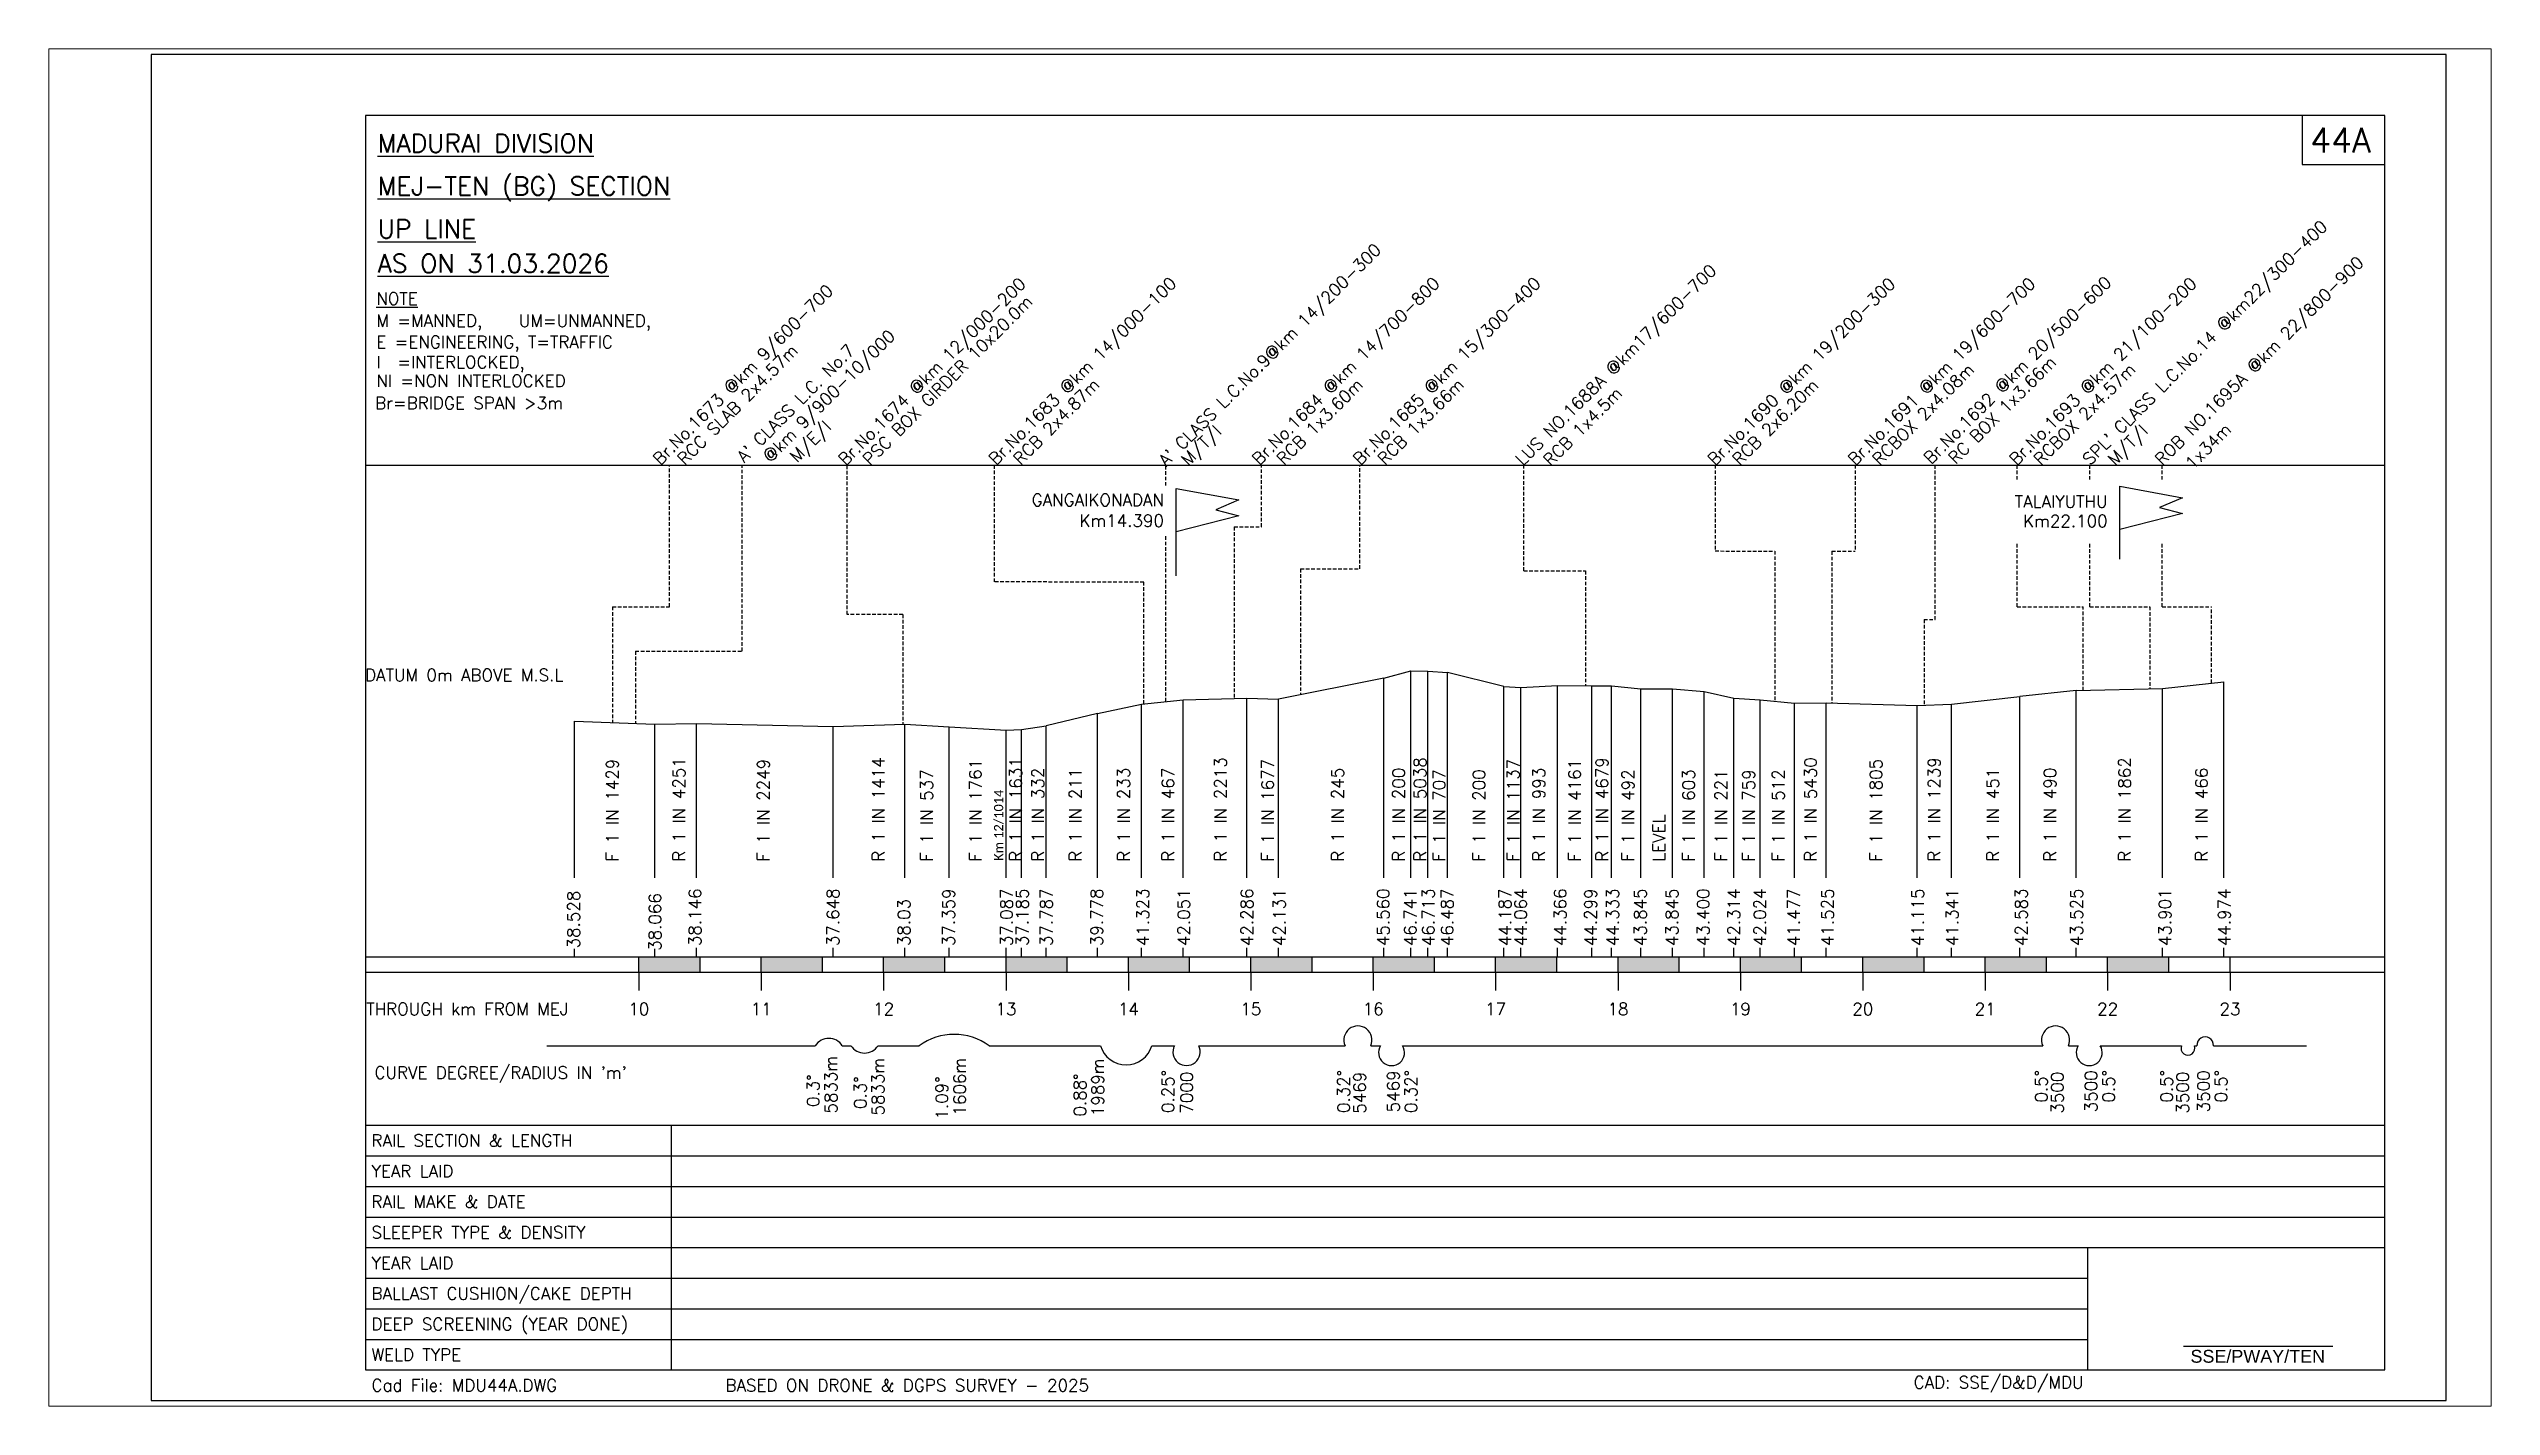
# Paper-space layout '44A' of a CAD drawing. Header units: feet. Extents: x 0 to 349, y 0 to 194.
# The model-space entities are those that its viewports show. They can reach past a viewport. Long polylines and large blocks are cut down to what shows.
import ezdxf
from ezdxf.enums import TextEntityAlignment as Align

# ---------------------------------------------------------------- set-up
doc = ezdxf.new("R2010")
doc.units = ezdxf.units.FT
doc.header["$LTSCALE"] = 12
doc.header["$MEASUREMENT"] = 0
doc.linetypes.add('HIDDEN', pattern=[0.375, 0.25, -0.125])
doc.layers.get('0').update_dxf_attribs({"linetype": 'CONTINUOUS'})
doc.layers.add('1. Text', color=7, linetype='CONTINUOUS')
doc.layers.add('3 - Layout text', color=7, linetype='CONTINUOUS')
doc.layers.add('Layer1', color=6, linetype='CONTINUOUS', plot=False)
doc.styles.add('Legend', font='calibri.ttf')
doc.styles.add('RS', font='romans')
doc.styles.get("Standard").update_dxf_attribs({"font": 'ROMANS'})
doc.styles.add('yard', font='arial.ttf')

# ---------------------------------------------------------------- blocks, each defined once
blk = doc.blocks.new('BORDER')
for p, q in [((1, 1), (0, 1)), ((0, 1), (0, 0)), ((1, 0), (1, 1)), ((0, 0), (1, 0))]:
    blk.add_line(p, q)

msp = doc.modelspace()

# ---------------------------------------------------------------- linework, layer by layer
at = {"linetype": 'Continuous'}
for p, q in [((2182.90736, -2038.51148), (2182.90736, -2046.51148)), ((2182.90736, -2046.51148), (2196.40736, -2046.51148)), ((1866.40736, -2095.60893), (2196.40736, -2095.60893)), ((1866.40736, -2176.01148), (2196.40736, -2176.01148)), ((1866.40736, -2178.51148), (2196.40736, -2178.51148)), ((1911.09569, -2178.51148), (1911.09569, -2176.01148)), ((1911.09569, -2178.51148), (1911.09569, -2181.51148)), ((1921.09569, -2178.51148), (1921.09569, -2176.01148)), ((1931.09569, -2178.51148), (1931.09569, -2176.01148)), ((1931.09569, -2178.51148), (1931.09569, -2181.51148)), ((1941.09569, -2178.51148), (1941.09569, -2176.01148)), ((1951.09569, -2178.51148), (1951.09569, -2176.01148)), ((1951.09569, -2178.51148), (1951.09569, -2181.51148)), ((1961.09569, -2178.51148), (1961.09569, -2176.01148)), ((1971.09569, -2178.51148), (1971.09569, -2176.01148)), ((1971.09569, -2178.51148), (1971.09569, -2181.51148)), ((1981.09569, -2178.51148), (1981.09569, -2176.01148)), ((1991.09569, -2178.51148), (1991.09569, -2176.01148)), ((1991.09569, -2178.51148), (1991.09569, -2181.51148)), ((2001.09569, -2178.51148), (2001.09569, -2176.01148)), ((2011.09569, -2178.51148), (2011.09569, -2176.01148)), ((2011.09569, -2178.51148), (2011.09569, -2181.51148)), ((2021.09569, -2178.51148), (2021.09569, -2176.01148)), ((2031.09569, -2178.51148), (2031.09569, -2176.01148)), ((2031.09569, -2178.51148), (2031.09569, -2181.51148)), ((2041.09569, -2178.51148), (2041.09569, -2176.01148)), ((2051.09569, -2178.51148), (2051.09569, -2176.01148)), ((2051.09569, -2178.51148), (2051.09569, -2181.51148)), ((2061.09569, -2178.51148), (2061.09569, -2176.01148)), ((2071.09569, -2178.51148), (2071.09569, -2176.01148)), ((2071.09569, -2178.51148), (2071.09569, -2181.51148)), ((2081.09569, -2178.51148), (2081.09569, -2176.01148)), ((2091.09569, -2178.51148), (2091.09569, -2176.01148)), ((2091.09569, -2178.51148), (2091.09569, -2181.51148)), ((2101.09569, -2178.51148), (2101.09569, -2176.01148)), ((2111.09569, -2178.51148), (2111.09569, -2176.01148)), ((2111.09569, -2178.51148), (2111.09569, -2181.51148)), ((2121.09569, -2178.51148), (2121.09569, -2176.01148)), ((2131.09569, -2178.51148), (2131.09569, -2176.01148)), ((2131.09569, -2178.51148), (2131.09569, -2181.51148)), ((2141.09569, -2178.51148), (2141.09569, -2176.01148)), ((2151.09569, -2178.51148), (2151.09569, -2176.01148)), ((2151.09569, -2178.51148), (2151.09569, -2181.51148)), ((2161.09569, -2178.51148), (2161.09569, -2176.01148)), ((2171.09569, -2178.51148), (2171.09569, -2176.01148)), ((2171.09569, -2178.51148), (2171.09569, -2181.51148)), ((1866.40736, -2203.51148), (2196.40736, -2203.51148)), ((1916.40736, -2243.51148), (1916.40736, -2203.51148)), ((1866.40736, -2208.51148), (2196.40736, -2208.51148)), ((1866.40736, -2213.51148), (2196.40736, -2213.51148)), ((1866.40736, -2218.51148), (2196.40736, -2218.51148)), ((1866.40736, -2223.51148), (2196.40736, -2223.51148)), ((1866.40736, -2228.51148), (2147.86688, -2228.51148)), ((1866.40736, -2233.51148), (2147.86688, -2233.51148)), ((1866.40736, -2238.51148), (2147.86688, -2238.51148))]:
    msp.add_line(p, q, dxfattribs=at)
at = {"linetype": 'HIDDEN', "ltscale": 0.15}
for p, q in [((1916.10732, -2118.76514), (1916.10732, -2095.60893)), ((1927.95733, -2126.01978), (1927.95733, -2095.60893)), ((1945.15706, -2120.04833), (1945.15706, -2095.60893)), ((1969.2231, -2114.72256), (1969.2231, -2095.60893)), ((1997.20777, -2098.98402), (1997.20777, -2095.60893)), ((2012.8192, -2105.71785), (2012.8192, -2095.60893)), ((2028.91677, -2112.57861), (2028.91677, -2095.60893)), ((2055.71143, -2112.91814), (2055.71143, -2095.60893)), ((2086.95654, -2095.60893), (2086.95654, -2109.66176)), ((2109.85572, -2095.60893), (2109.85572, -2109.71378)), ((2122.9356, -2120.87457), (2122.9356, -2095.60893)), ((2136.32029, -2097.99739), (2136.32029, -2095.60893)), ((2148.20535, -2097.99739), (2148.20535, -2095.60893)), ((2160.02134, -2097.99739), (2160.02134, -2095.60893)), ((2008.37045, -2105.71785), (2008.37045, -2133.78679)), ((2008.37045, -2105.71785), (2012.8192, -2105.71785)), ((1997.20777, -2134.26474), (1997.20777, -2107.15095)), ((2086.95654, -2109.66176), (2096.72083, -2109.6665)), ((2096.72083, -2109.66571), (2096.74037, -2134.22323)), ((2106.03572, -2109.71378), (2106.05545, -2134.51214)), ((2106.03572, -2109.71378), (2109.85572, -2109.71378)), ((2136.32029, -2118.76446), (2136.32029, -2108.50677)), ((2148.20535, -2118.76446), (2148.20535, -2108.50677)), ((2160.02134, -2118.76446), (2160.02134, -2108.50677)), ((1993.6162, -2114.74034), (1969.2231, -2114.72256)), ((1993.6162, -2134.64925), (1993.6162, -2114.74034)), ((2019.22069, -2112.57861), (2028.91677, -2112.57861)), ((2019.22069, -2112.57861), (2019.22069, -2133.16617)), ((2055.71143, -2112.91814), (2065.77936, -2112.91814)), ((2065.77936, -2112.91814), (2065.77936, -2131.70404)), ((1906.78015, -2118.76514), (1906.78015, -2137.70153)), ((1906.78015, -2118.76514), (1916.10732, -2118.76514)), ((2136.32029, -2118.76446), (2147.09569, -2118.76446)), ((2147.09569, -2132.4565), (2147.09569, -2118.76446)), ((2148.20535, -2118.76446), (2157.97069, -2118.76446)), ((2157.97069, -2118.76446), (2157.97069, -2132.16629)), ((2160.02134, -2118.76446), (2168.09569, -2118.76446)), ((2168.09569, -2131.24848), (2168.09569, -2118.76446)), ((1954.22069, -2120.04833), (1945.15706, -2120.04833)), ((1954.22069, -2120.04833), (1954.22069, -2137.98413)), ((2121.09569, -2120.87457), (2122.9356, -2120.87457)), ((2121.09569, -2120.87457), (2121.09569, -2134.85088)), ((1910.53015, -2126.01978), (1927.95733, -2126.01978)), ((1910.53015, -2126.01978), (1910.53015, -2137.83359))]:
    msp.add_line(p, q, dxfattribs=at)
for p, q in [((2032.81663, -2130.45148), (2015.64323, -2133.88048)), ((2032.81663, -2130.45148), (2037.21663, -2129.27048)), ((2032.81663, -2163.09332), (2032.81663, -2130.45148)), ((2037.21663, -2163.09332), (2037.21663, -2129.27048)), ((2037.21663, -2129.27048), (2040.01663, -2129.29848)), ((2040.01663, -2163.09332), (2040.01663, -2129.29848)), ((2040.01663, -2129.29848), (2043.21659, -2129.52448)), ((2043.21659, -2163.09332), (2043.21659, -2129.52448)), ((2052.42477, -2131.82448), (2043.21659, -2129.52448)), ((2160.06217, -2132.11048), (2170.06219, -2131.03748)), ((2170.06219, -2163.09332), (2170.06219, -2131.03748)), ((1986.04979, -2136.23348), (1993.24983, -2134.68848)), ((1993.24983, -2134.68848), (2000.04983, -2133.96048)), ((1993.24983, -2163.09332), (1993.24983, -2134.68848)), ((2000.04983, -2133.96048), (2010.44979, -2133.72548)), ((2000.04983, -2163.09332), (2000.04983, -2133.96048)), ((2010.44979, -2163.09332), (2010.44979, -2133.72548)), ((2010.44979, -2133.72548), (2015.64323, -2133.88048)), ((2015.64323, -2163.09332), (2015.64323, -2133.88048)), ((2052.42477, -2163.09332), (2052.42477, -2131.82448)), ((2052.42477, -2131.82448), (2055.22477, -2131.94748)), ((2055.22477, -2131.94748), (2061.22479, -2131.64548)), ((2055.22477, -2163.09332), (2055.22477, -2131.94748)), ((2061.22479, -2163.09332), (2061.22479, -2131.64548)), ((2061.22479, -2131.64548), (2066.82479, -2131.71748)), ((2066.82479, -2131.71748), (2070.02479, -2131.67848)), ((2066.82479, -2163.09332), (2066.82479, -2131.71748)), ((2070.02479, -2163.09332), (2070.02479, -2131.67848)), ((2070.02479, -2131.67848), (2074.79897, -2132.16648)), ((2074.79897, -2163.09332), (2074.79897, -2132.16648)), ((2074.79897, -2132.16648), (2079.99897, -2132.16648)), ((2079.99897, -2163.09332), (2079.99897, -2132.16648)), ((2079.99897, -2132.16648), (2085.19899, -2132.61148)), ((2085.19899, -2163.09332), (2085.19899, -2132.61148)), ((2085.19899, -2132.61148), (2089.99899, -2133.69748)), ((2089.99899, -2163.09332), (2089.99899, -2133.69748)), ((2089.99899, -2133.69748), (2094.32677, -2133.98748)), ((2094.32677, -2163.09332), (2094.32677, -2133.98748)), ((2094.32677, -2133.98748), (2099.92677, -2134.53448)), ((2099.92677, -2134.53448), (2105.12679, -2134.48648)), ((2099.92677, -2163.09332), (2099.92677, -2134.53448)), ((2105.12679, -2163.09332), (2105.12679, -2134.48648)), ((2105.12679, -2134.48648), (2119.96577, -2134.89648)), ((2119.96577, -2134.89648), (2125.56579, -2134.67048)), ((2119.96577, -2163.09332), (2119.96577, -2134.89648)), ((2125.56579, -2134.67048), (2136.77257, -2133.42848)), ((2125.56579, -2163.09332), (2125.56579, -2134.67048)), ((2145.97259, -2132.48648), (2136.77257, -2133.42848)), ((2136.77257, -2163.09332), (2136.77257, -2133.42848)), ((2145.97259, -2132.48648), (2160.06217, -2132.11048)), ((2145.97259, -2163.09332), (2145.97259, -2132.48648)), ((2160.06217, -2163.09332), (2160.06217, -2132.11048)), ((1900.58829, -2137.48348), (1913.70723, -2137.94548)), ((1900.58829, -2163.09332), (1900.58829, -2137.48348)), ((1913.70723, -2137.94548), (1920.50723, -2137.86548)), ((1913.70723, -2163.09332), (1913.70723, -2137.94548)), ((1920.50723, -2163.09332), (1920.50723, -2137.86548)), ((1920.50723, -2137.86548), (1942.87483, -2138.36348)), ((1942.87483, -2138.36348), (1954.57863, -2137.98148)), ((1942.87483, -2163.09332), (1942.87483, -2138.36348)), ((1954.57863, -2163.09332), (1954.57863, -2137.98148)), ((1954.57863, -2137.98148), (1961.77859, -2138.41948)), ((1961.77859, -2163.09332), (1961.77859, -2138.41948)), ((1961.77859, -2138.41948), (1971.09569, -2138.92448)), ((1971.09569, -2138.92448), (1973.64983, -2138.82648)), ((1971.09569, -2163.09332), (1971.09569, -2138.92448)), ((1973.64983, -2138.82648), (1977.64983, -2138.22448)), ((1973.64983, -2163.09332), (1973.64983, -2138.82648)), ((1986.04979, -2136.23348), (1977.64983, -2138.22448)), ((1977.64983, -2163.09332), (1977.64983, -2138.22448)), ((1986.04979, -2163.09332), (1986.04979, -2136.23348)), ((1900.58829, -2176.01148), (1900.58829, -2174.65549)), ((1913.70723, -2176.01148), (1913.70723, -2174.65549)), ((1913.70723, -2176.01148), (1913.70723, -2174.65549)), ((1920.50723, -2176.01148), (1920.50723, -2174.5234)), ((1942.87483, -2176.01148), (1942.87483, -2174.5234)), ((1954.57863, -2176.01148), (1954.57863, -2174.5234)), ((1961.77859, -2176.01148), (1961.77859, -2174.5234)), ((1971.09569, -2176.01148), (1971.09569, -2174.5234)), ((1973.64983, -2176.01148), (1973.64983, -2174.5234)), ((1977.64983, -2176.01148), (1977.64983, -2174.5234)), ((1986.04979, -2176.01148), (1986.04979, -2174.5234)), ((1993.24983, -2176.01148), (1993.24983, -2174.5234)), ((2000.04983, -2176.01148), (2000.04983, -2174.5234)), ((2010.44979, -2176.01148), (2010.44979, -2174.5234)), ((2015.64323, -2176.01148), (2015.64323, -2174.5234)), ((2032.81663, -2176.01148), (2032.81663, -2174.5234)), ((2037.21663, -2176.01148), (2037.21663, -2174.5234)), ((2040.01663, -2176.01148), (2040.01663, -2174.5234)), ((2043.21659, -2176.01148), (2043.21659, -2174.5234)), ((2052.42477, -2176.01148), (2052.42477, -2174.5234)), ((2055.22477, -2176.01148), (2055.22477, -2174.5234)), ((2061.22479, -2176.01148), (2061.22479, -2174.5234)), ((2066.82479, -2176.01148), (2066.82479, -2174.5234)), ((2070.02479, -2176.01148), (2070.02479, -2174.5234)), ((2074.79897, -2176.01148), (2074.79897, -2174.5234)), ((2079.99897, -2176.01148), (2079.99897, -2174.5234)), ((2085.19899, -2176.01148), (2085.19899, -2174.5234)), ((2089.99899, -2176.01148), (2089.99899, -2174.5234)), ((2094.32677, -2176.01148), (2094.32677, -2174.5234)), ((2099.92677, -2176.01148), (2099.92677, -2174.5234)), ((2105.12679, -2176.01148), (2105.12679, -2174.5234)), ((2119.96577, -2176.01148), (2119.96577, -2174.5234)), ((2125.56579, -2176.01148), (2125.56579, -2174.5234)), ((2136.77257, -2176.01148), (2136.77257, -2174.5234)), ((2145.97259, -2176.01148), (2145.97259, -2174.5234)), ((2160.06217, -2176.01148), (2160.06217, -2174.5234)), ((2170.06219, -2176.01148), (2170.06219, -2174.5234)), ((1896.08837, -2190.51148), (1939.92377, -2190.51148)), ((1944.34256, -2190.51148), (1945.73641, -2190.51148)), ((1950.19989, -2190.51148), (1956.88993, -2190.51148)), ((1968.35779, -2190.51148), (1986.51569, -2190.51148)), ((1994.93569, -2190.51148), (1998.61569, -2190.51148)), ((2002.57569, -2190.51148), (2026.49569, -2190.51148)), ((2030.69569, -2190.51148), (2032.29569, -2190.51148)), ((2035.89569, -2190.51148), (2140.49608, -2190.51148)), ((2144.69608, -2190.51148), (2146.29608, -2190.51148)), ((2144.69608, -2190.51148), (2146.29608, -2190.51148)), ((2149.89608, -2190.51148), (2163.17165, -2190.51148)), ((2165.27165, -2190.51148), (2165.6882, -2190.51148)), ((2165.27165, -2190.51148), (2165.6882, -2190.51148)), ((2165.27165, -2190.51148), (2165.6882, -2190.51148)), ((2168.3882, -2190.51148), (2183.6101, -2190.51148)), ((2147.86688, -2243.51148), (2147.86688, -2223.51148)), ((2163.50567, -2239.63089), (2187.88318, -2239.63089))]:
    msp.add_line(p, q)
for points in [[(2153.09569, -2111.01343), (2153.09569, -2099.05537), (2163.34569, -2100.95537), (2159.59569, -2102.55537), (2163.34569, -2103.55537), (2153.09569, -2106.15537)], [(1998.89569, -2113.73861), (1998.89569, -2099.42511), (2009.14569, -2101.32511), (2005.39569, -2102.92511), (2009.14569, -2103.92511), (1998.89569, -2106.52511)]]:
    msp.add_lwpolyline(points)
for centre, radius, start, end in [((1942.13316, -2191.95033), 2.63661, 33.0740159, 146.9259841), ((1947.96815, -2189.02708), 2.68032, 213.6291156, 326.3708844), ((1962.62386, -2198.45174), 9.79417, 54.1656758, 125.8343242), ((1990.72569, -2189.22413), 4.40243, 197.0027858, 342.9972142), ((2000.59569, -2191.52474), 2.22421, 152.8988654, 27.1011346), ((2028.59569, -2189.57981), 2.29739, 336.0754944, 203.9245056), ((2034.09569, -2191.63814), 2.12353, 147.9564832, 32.0435168), ((2142.59608, -2189.57981), 2.29739, 336.0754944, 203.9245056), ((2148.09608, -2191.63814), 2.12353, 147.9564832, 32.0435168), ((2164.22165, -2190.92061), 1.12689, 158.7116475, 21.2883525), ((2167.0382, -2190.40954), 1.35384, 355.6817068, 184.3182932)]:
    msp.add_arc(centre, radius, start, end)
at = {"linetype": 'Continuous'}
for points in [[(1911.09569, -2178.51148), (1921.09569, -2178.51148), (1911.09569, -2176.01148), (1921.09569, -2176.01148)], [(1931.09569, -2178.51148), (1941.09569, -2178.51148), (1931.09569, -2176.01148), (1941.09569, -2176.01148)], [(1951.09569, -2178.51148), (1961.09569, -2178.51148), (1951.09569, -2176.01148), (1961.09569, -2176.01148)], [(1971.09569, -2178.51148), (1981.09569, -2178.51148), (1971.09569, -2176.01148), (1981.09569, -2176.01148)], [(1991.09569, -2178.51148), (2001.09569, -2178.51148), (1991.09569, -2176.01148), (2001.09569, -2176.01148)], [(2011.09569, -2178.51148), (2021.09569, -2178.51148), (2011.09569, -2176.01148), (2021.09569, -2176.01148)], [(2031.09569, -2178.51148), (2041.09569, -2178.51148), (2031.09569, -2176.01148), (2041.09569, -2176.01148)], [(2051.09569, -2178.51148), (2061.09569, -2178.51148), (2051.09569, -2176.01148), (2061.09569, -2176.01148)], [(2071.09569, -2178.51148), (2081.09569, -2178.51148), (2071.09569, -2176.01148), (2081.09569, -2176.01148)], [(2091.09569, -2178.51148), (2101.09569, -2178.51148), (2091.09569, -2176.01148), (2101.09569, -2176.01148)], [(2111.09569, -2178.51148), (2121.09569, -2178.51148), (2111.09569, -2176.01148), (2121.09569, -2176.01148)], [(2131.09569, -2178.51148), (2141.09569, -2178.51148), (2131.09569, -2176.01148), (2141.09569, -2176.01148)], [(2151.09569, -2178.51148), (2161.09569, -2178.51148), (2151.09569, -2176.01148), (2161.09569, -2176.01148)]]:
    msp.add_solid(points, dxfattribs=at)

# ---------------------------------------------------------------- block references
for p, xscale, yscale, zscale in [((1831.40736, -2248.51148), 375, 220, 375), ((1866.40736, -2243.51148), 330, 205, 330)]:
    msp.add_blockref('BORDER', p, dxfattribs=dict(at, xscale=xscale, yscale=yscale, zscale=zscale))

# ---------------------------------------------------------------- texts
at = {"style": 'RS'}
for s, height, p in [('%%uMADURAI DIVISION', 3, (1868.40736, -2044.51148)), ('%%UMEJ-TEN (BG) SECTION', 3, (1868.40736, -2051.51148)), ('%%UUP LINE', 3, (1868.40736, -2058.51148)), ('%%UAS ON 31.03.2026', 3, (1868.40736, -2064.15656)), ('%%uNOTE', 2, (1868.19523, -2069.4086)), ('M =MANNED,   UM=UNMANNED,', 2, (1868.19523, -2073.03554)), ('E =ENGINEERING, T=TRAFFIC', 2, (1868.19523, -2076.50814)), ('I  =INTERLOCKED,', 2, (1868.19523, -2079.80449)), ('NI =NON INTERLOCKED', 2, (1868.19523, -2082.84932)), ('Br=BRIDGE SPAN >3m', 2, (1868.0165, -2086.48096)), ('DATUM 0m ABOVE M.S.L', 2, (1866.36015, -2130.93871)), ('THROUGH km FROM MEJ', 2, (1866.54818, -2185.51148)), ("CURVE DEGREE/RADIUS IN 'm'", 2, (1867.90242, -2195.91166)), ('Cad File: MDU44A.DWG', 2, (1867.40736, -2247.01148))]:
    msp.add_text(s, height=height, dxfattribs=at).set_placement(p)
msp.add_text('44A', height=4, dxfattribs=at).set_placement((2189.15736, -2042.51148), align=Align.MIDDLE)
for s, height, rotation, style, p in [("SPL' CLASS L.C.No.14 @km22/300-400 ", 2, 45, 'RS', (2148.20535, -2095.80079)), ("A' CLASS L.C.No.9@km 14/200-300", 2, 45, 'RS', (1997.23074, -2095.95886)), ('LUS NO.1688A @km17/600-700', 2, 45, 'RS', (2055.5433, -2095.84729)), ('ROB NO.1695A @km 22/800-900', 2, 45, 'RS', (2160.02134, -2095.80079)), ('Br.No.1673 @km 9/600-700', 2, 45, 'RS', (1914.60552, -2095.76023)), ('Br.No.1674 @km 12/000-200', 2, 45, 'RS', (1944.87489, -2095.8318)), ('Br.No.1683 @km 14/000-100', 2, 45, 'RS', (1969.47808, -2095.74973)), ('Br.No.1684 @km 14/700-800', 2, 45, 'RS', (2012.51406, -2095.75461)), ('Br.No.1685 @km 15/300-400', 2, 45, 'RS', (2029.01294, -2095.75461)), ('Br.No.1690 @km 19/200-300', 2, 45, 'RS', (2086.95654, -2095.84334)), ('Br.No.1691 @km 19/600-700', 2, 45, 'RS', (2109.85572, -2095.82555)), ('Br.No.1692 @km 20/500-600', 2, 45, 'RS', (2122.26391, -2095.61953)), ('Br.No.1693 @km 21/100-200', 2, 45, 'RS', (2136.21697, -2095.80079)), ('PSC BOX GIRDER 10x20.0m', 2, 45, 'RS', (1948.87489, -2095.8318)), ('@km 9/900-10/000 ', 2, 45, 'RS', (1932.55745, -2095.33501)), ('RCC SLAB 2x4.57m', 2, 45, 'RS', (1918.60552, -2095.76023)), ("A' CLASS L.C. No.7 ", 2, 45, 'RS', (1928.29725, -2095.33501)), ('RC BOX 1x3.66m', 2, 45, 'RS', (2126.26391, -2095.61953)), ('RCB 2x4.87m', 2, 45, 'RS', (1973.47808, -2095.74973)), ('RCB 1x3.60m', 2, 45, 'RS', (2016.51406, -2095.75461)), ('RCB 1x3.66m', 2, 45, 'RS', (2033.01294, -2095.75461)), ('RCB 2x6.20m', 2, 45, 'RS', (2090.95654, -2095.84334)), ('RCBOX 2x4.08m', 2, 45, 'RS', (2113.85572, -2095.82555)), ('RCBOX 2x4.57m', 2, 45, 'RS', (2140.21697, -2095.80079)), ('RCB 1x4.5m', 2, 45, 'RS', (2060.08153, -2095.94334)), ('M/E/I', 2, 45, 'RS', (1936.95081, -2095.33501)), ('M/T/I', 2, 45, 'RS', (2000.89986, -2095.88888)), ('M/T/I', 2, 45, 'RS', (2152.29159, -2095.80079)), (' 1x34m', 2, 45, 'RS', (2164.02134, -2097.44099)), ('F 1 IN 1429', 2, 90, 'RS', (1907.77653, -2160.41546)), ('R 1 IN 4251', 2, 90, 'RS', (1918.64594, -2160.42834)), ('F 1 IN 2249', 2, 90, 'RS', (1932.45363, -2160.42834)), ('R 1 IN 1414', 2, 90, 'RS', (1951.23938, -2160.42834)), ('F 1 IN 537', 2, 90, 'RS', (1959.14514, -2160.42834)), ('F 1 IN 1761', 2, 90, 'RS', (1967.10058, -2160.42834)), ('R 1 IN 1631', 2, 90, 'RS', (1973.6899, -2160.42834)), ('R 1 IN 332', 2, 90, 'RS', (1977.29425, -2160.42834)), ('R 1 IN 211', 2, 90, 'RS', (1983.42162, -2160.42834)), ('R 1 IN 233', 2, 90, 'RS', (1991.31994, -2160.42834)), ('R 1 IN 467', 2, 90, 'RS', (1998.55936, -2160.42834)), ('R 1 IN 2213', 2, 90, 'RS', (2007.13582, -2160.42834)), ('F 1 IN 1677', 2, 90, 'RS', (2014.84811, -2160.42834)), ('R 1 IN 245', 2, 90, 'RS', (2026.28998, -2160.42834)), ('R 1 IN 200', 2, 90, 'RS', (2036.24284, -2160.42834)), ('R 1 IN 5038', 2, 90, 'RS', (2039.74849, -2160.42834)), ('F 1 IN 707', 2, 90, 'RS', (2042.87223, -2160.42834)), ('F 1 IN 200', 2, 90, 'RS', (2049.39061, -2160.42834)), ('F 1 IN 1137', 2, 90, 'RS', (2054.9799, -2160.42834)), ('R 1 IN 993', 2, 90, 'RS', (2059.15338, -2160.42834)), ('F 1 IN 4161', 2, 90, 'RS', (2065.0119, -2160.42834)), ('R 1 IN 4679', 2, 90, 'RS', (2069.47284, -2160.42834)), ('F 1 IN 492', 2, 90, 'RS', (2073.71406, -2160.42834)), ('F 1 IN 603', 2, 90, 'RS', (2083.64236, -2160.42834)), ('F 1 IN 221', 2, 90, 'RS', (2088.93947, -2160.42834)), ('F 1 IN 759', 2, 90, 'RS', (2093.45768, -2160.42834)), ('F 1 IN 512', 2, 90, 'RS', (2098.27897, -2160.42834)), ('R 1 IN 5430', 2, 90, 'RS', (2103.55454, -2160.42834)), ('F 1 IN 1805', 2, 90, 'RS', (2114.25664, -2160.42834)), ('R 1 IN 1239', 2, 90, 'RS', (2123.75836, -2160.42834)), ('R 1 IN 451', 2, 90, 'RS', (2133.33483, -2160.42834)), ('R 1 IN 490', 2, 90, 'RS', (2142.68173, -2160.42834)), ('R 1 IN 1862', 2, 90, 'RS', (2154.86251, -2160.42834)), ('R 1 IN 466', 2, 90, 'RS', (2167.43591, -2160.42834)), ('Km 12/1014', 1.5, 90, 'Legend', (1970.63423, -2160.30122)), ('LEVEL', 2, 90, 'RS', (2078.78045, -2160.42834)), ('38.528', 2, 90, 'RS', (1901.44568, -2174.61186)), ('38.066', 2, 90, 'RS', (1914.75303, -2175.01053)), ('38.066', 2, 90, 'RS', (1914.75303, -2175.01053)), ('38.146', 2, 90, 'RS', (1921.2772, -2174.23875)), ('37.648', 2, 90, 'RS', (1943.83901, -2174.23875)), ('38.03', 2, 90, 'RS', (1955.42237, -2174.23875)), ('37.359', 2, 90, 'RS', (1962.7182, -2174.23875)), ('37.087', 2, 90, 'RS', (1972.168, -2174.23875)), ('37.185', 2, 90, 'RS', (1974.74397, -2174.23875)), ('37.787', 2, 90, 'RS', (1978.69997, -2174.23875)), ('39.778', 2, 90, 'RS', (1986.92647, -2174.23875)), ('41.323', 2, 90, 'RS', (1994.45314, -2174.23875)), ('42.051', 2, 90, 'RS', (2001.14275, -2174.23875)), ('42.286', 2, 90, 'RS', (2011.4714, -2174.23875)), ('42.131', 2, 90, 'RS', (2016.76706, -2174.23875)), ('45.560', 2, 90, 'RS', (2033.71683, -2174.23875)), ('46.741', 2, 90, 'RS', (2038.15123, -2174.23875)), ('46.713', 2, 90, 'RS', (2041.10415, -2174.23875)), ('46.487', 2, 90, 'RS', (2044.17937, -2174.23875)), ('44.187', 2, 90, 'RS', (2053.64639, -2174.23875)), ('44.064', 2, 90, 'RS', (2056.18743, -2174.23875)), ('44.366', 2, 90, 'RS', (2062.64395, -2174.23875)), ('44.299', 2, 90, 'RS', (2067.62525, -2174.23875)), ('44.333', 2, 90, 'RS', (2071.23279, -2174.23875)), ('43.845', 2, 90, 'RS', (2075.74272, -2174.23875)), ('43.845', 2, 90, 'RS', (2080.92077, -2174.23875)), ('43.400', 2, 90, 'RS', (2086.01133, -2174.23875)), ('42.314', 2, 90, 'RS', (2091.02604, -2174.23875)), ('42.024', 2, 90, 'RS', (2095.27577, -2174.23875)), ('41.477', 2, 90, 'RS', (2100.80271, -2174.23875)), ('41.525', 2, 90, 'RS', (2106.3264, -2174.23875)), ('41.115', 2, 90, 'RS', (2121.07834, -2174.23875)), ('41.341', 2, 90, 'RS', (2126.69506, -2174.23875)), ('42.583', 2, 90, 'RS', (2137.9803, -2174.23875)), ('43.525', 2, 90, 'RS', (2147.02674, -2174.23875)), ('43.901', 2, 90, 'RS', (2161.46954, -2174.23875)), ('44.974', 2, 90, 'RS', (2171.15132, -2174.23875))]:
    msp.add_text(s, height=height, rotation=rotation, dxfattribs=dict(style=style)).set_placement(p)
for s, p in [('GANGAIKONADAN', (1996.89569, -2102.31184)), ('TALAIYUTHU', (2151.09569, -2102.57001)), ('Km14.390', (1996.89569, -2105.70969)), ('Km22.100', (2151.09569, -2105.76602))]:
    msp.add_text(s, height=2, dxfattribs=at).set_placement(p, align=Align.RIGHT)
for s, p in [('10', (1911.09569, -2185.51148)), ('11', (1931.09569, -2185.51148)), ('12', (1951.09569, -2185.51148)), ('13', (1971.09569, -2185.51148)), ('14', (1991.09569, -2185.51148)), ('15', (2011.09569, -2185.51148)), ('16', (2031.09569, -2185.51148)), ('17', (2051.09569, -2185.51148)), ('18', (2071.09569, -2185.51148)), ('19', (2091.09569, -2185.51148)), ('20', (2111.09569, -2185.51148)), ('21', (2131.09569, -2185.51148)), ('22', (2151.09569, -2185.51148)), ('23', (2171.09569, -2185.51148))]:
    msp.add_text(s, height=2, dxfattribs=at).set_placement(p, align=Align.CENTER)
for s, p in [('5833m', (1943.48445, -2192.16972)), ('5833m', (1951.19397, -2192.49742)), ('1606m', (1964.50257, -2192.49742)), ('1989m', (1987.07968, -2192.60282)), ('0.25%%D', (1998.56091, -2194.48766)), ('0.32%%D', (2027.24837, -2194.48766)), ('5469', (2035.39569, -2194.539)), ('0.32%%D', (2038.26091, -2194.48766)), ('0.5%%D', (2141.24876, -2194.48766)), ('3500', (2149.39608, -2194.539)), ('0.5%%D', (2152.2613, -2194.48766)), ('0.5%%D', (2161.72716, -2194.48766)), ('3500', (2167.7689, -2194.539)), ('0.5%%D', (2170.63412, -2194.48766)), ('0.3%%D', (1940.58272, -2195.21567)), ('0.3%%D', (1948.29224, -2195.54337)), ('1.09%%D', (1961.60084, -2195.54337)), ('0.88%%D', (1984.17795, -2195.06401)), ('7000', (2001.59569, -2194.76148)), ('5469', (2029.89569, -2194.76148)), ('3500', (2143.89608, -2194.76148)), ('3500', (2164.37448, -2194.76148))]:
    msp.add_text(s, height=2, rotation=90, dxfattribs=at).set_placement(p, align=Align.RIGHT)
at = {"linetype": 'Continuous', "style": 'RS'}
for s, p in [('RAIL SECTION & LENGTH', (1867.40736, -2207.01148)), ('YEAR LAID', (1867.40736, -2212.01148)), ('RAIL MAKE & DATE', (1867.40736, -2217.01148)), ('SLEEPER TYPE & DENSITY', (1867.40736, -2222.01148)), ('YEAR LAID', (1867.40736, -2227.01148)), ('BALLAST CUSHION/CAKE DEPTH', (1867.40736, -2232.01148)), ('DEEP SCREENING (YEAR DONE)', (1867.40736, -2237.01148)), ('WELD TYPE', (1867.40736, -2242.01148))]:
    msp.add_text(s, height=2, dxfattribs=at).set_placement(p)
at = {"layer": '1. Text', "insert": (2164.63017, -2240.22382), "char_height": 2.1, "width": 23.8343697, "attachment_point": 1, "style": 'yard'}
msp.add_mtext('SSE/PWAY/TEN', dxfattribs=at)
at = {"layer": '3 - Layout text', "char_height": 2, "attachment_point": 1}
for s, insert, width in [('BASED ON DRONE & DGPS SURVEY - 2025', (1925.26301, -2245.00903), 72.2632845), ('CAD: SSE/D&D/MDU', (2119.39527, -2244.53706), 30.972381)]:
    msp.add_mtext(s, dxfattribs=dict(at, insert=insert, width=width))

psp = doc.layouts.new('44A')

# ---------------------------------------------------------------- viewports
at = {"layer": 'Layer1'}
psp.add_viewport(center=(174.47, 97), size=(349.41, 194.2256), view_center_point=(2014.23209, -2138.50345), view_height=221.8302776, dxfattribs=at)

doc.saveas('drawing.dxf')
